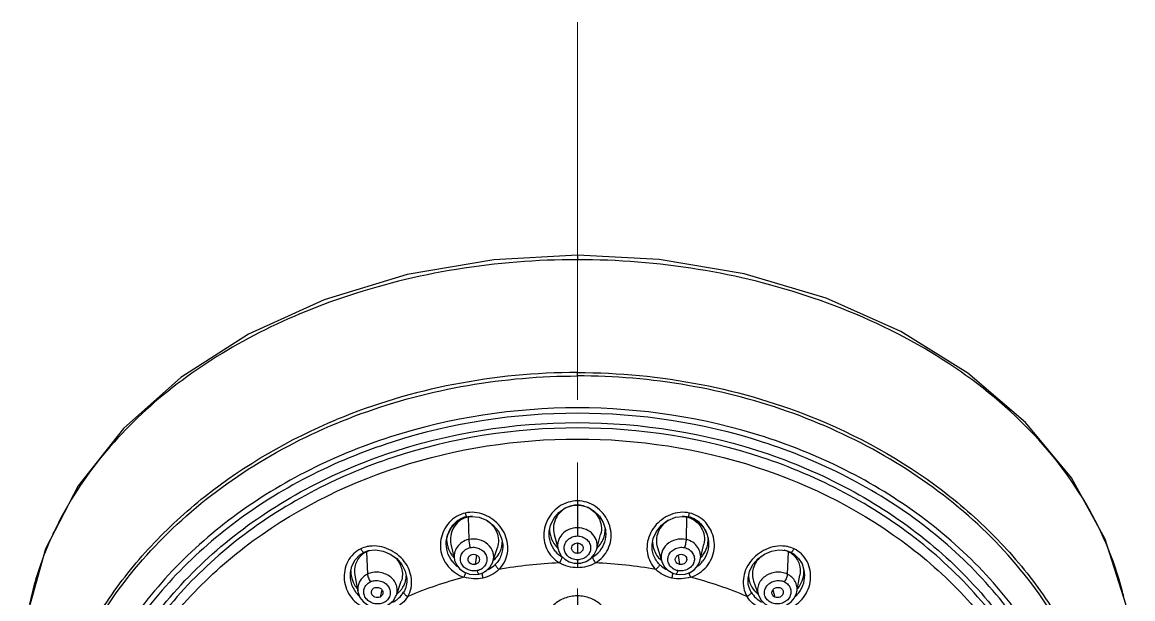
# Model space of a CAD drawing. Header units: millimetres. Extents: x 1122 to 8358, y -1894 to -296.
# Drawn here: x 7659 to 7743, y -585.5 to -541.9 of the extents above; entities that cross this region are included whole.
import ezdxf

# ---------------------------------------------------------------- set-up
doc = ezdxf.new("R2010")
doc.units = ezdxf.units.MM
doc.header["$LTSCALE"] = 3
doc.linetypes.add('DLB3013-CR2S_시공도$0$CENTER2', pattern=[28.575, 19.05, -3.175, 3.175, -3.175])
doc.layers.add('DEF_LAYER_ASSEM_MEMBER', color=7, linetype='Continuous')
doc.layers.add('DLB3013-CR2S_시공도$0$Cneter', color=1, linetype='DLB3013-CR2S_시공도$0$CENTER2', lineweight=13)

msp = doc.modelspace()

# ---------------------------------------------------------------- linework, layer by layer
at = {"layer": 'DEF_LAYER_ASSEM_MEMBER', "color": 9, "linetype": 'Continuous'}
for p, q in [((7700.988, -559.526), (7700.988, -559.876)), ((7700.989, -568.677), (7700.989, -568.421)), ((7700.988, -578.131), (7700.988, -578.446)), ((7700.988, -578.448), (7700.988, -580.791)), ((7692.727, -579.347), (7692.765, -581.057)), ((7709.25, -579.347), (7709.212, -581.057)), ((7700.988, -581.318), (7700.988, -582.104)), ((7685.028, -581.982), (7685.103, -583.68)), ((7693.36, -582.234), (7693.259, -582.944)), ((7708.617, -582.233), (7708.718, -582.944)), ((7716.949, -581.982), (7716.874, -583.68)), ((7700.988, -582.59), (7700.988, -582.86)), ((7700.989, -582.86), (7700.989, -582.927)), ((7700.989, -582.927), (7700.989, -583.195)), ((7686.198, -584.869), (7686.057, -585.41)), ((7715.779, -584.87), (7715.92, -585.41)), ((7700.988, -585.324), (7700.988, -587.659))]:
    msp.add_line(p, q, dxfattribs=at)
at = {"layer": 'DEF_LAYER_ASSEM_MEMBER', "color": 7, "linetype": 'Continuous'}
for p, q in [((7700.988, -578.446), (7701.303, -578.472)), ((7692.628, -579.356), (7692.977, -579.312)), ((7692.977, -579.312), (7693.548, -579.372)), ((7707.841, -579.607), (7708.41, -579.377)), ((7708.41, -579.377), (7708.983, -579.311)), ((7708.983, -579.311), (7709.349, -579.356)), ((7698.854, -580.453), (7698.856, -580.436)), ((7699.23, -580.687), (7699.53, -581.8)), ((7702.447, -581.8), (7702.747, -580.687)), ((7703.122, -580.436), (7703.123, -580.454)), ((7691.07, -581.193), (7691.07, -581.192)), ((7691.421, -581.411), (7691.686, -582.59)), ((7710.291, -582.589), (7710.555, -581.411)), ((7710.907, -581.194), (7710.907, -581.194)), ((7684.842, -582.02), (7685.183, -581.899)), ((7694.599, -582.725), (7694.933, -581.659)), ((7699.529, -581.799), (7699.529, -581.8)), ((7707.044, -581.659), (7707.378, -582.725)), ((7716.236, -581.844), (7716.778, -581.895)), ((7716.778, -581.895), (7717.135, -582.02)), ((7683.82, -583.555), (7683.821, -583.553)), ((7684.15, -583.758), (7684.377, -585.013)), ((7717.6, -585.013), (7717.827, -583.757)), ((7718.156, -583.555), (7718.157, -583.556)), ((7687.29, -585.269), (7687.658, -584.222)), ((7714.318, -584.222), (7714.687, -585.269)), ((7684.381, -585.013), (7684.383, -585.027)), ((7684.383, -585.027), (7684.394, -585.078)), ((7687.289, -585.271), (7687.29, -585.269)), ((7714.687, -585.269), (7714.688, -585.271)), ((7717.594, -585.026), (7717.596, -585.012))]:
    msp.add_line(p, q, dxfattribs=at)
for points in [[(7700.988, -559.526), (7694.67, -559.876), (7688.119, -561.007)], [(7719.802, -562.79), (7713.615, -560.951), (7707.181, -559.862), (7700.988, -559.526)], [(7688.119, -561.007), (7681.834, -562.917), (7676.096, -565.524), (7670.99, -568.801), (7666.645, -572.658), (7663.212, -576.994), (7660.747, -581.766), (7659.325, -586.825), (7658.977, -592.061)], [(7742.809, -594.431), (7743.016, -591.064), (7742.485, -585.945), (7740.921, -581.02), (7738.367, -576.397), (7734.887, -572.2), (7730.54, -568.469), (7725.473, -565.305), (7719.802, -562.79)], [(7698.854, -580.453), (7698.943, -580.001), (7699.198, -579.465), (7699.583, -579.009), (7700.073, -578.669)], [(7700.073, -578.669), (7700.619, -578.481), (7700.988, -578.446)], [(7701.303, -578.472), (7701.798, -578.619), (7702.265, -578.901), (7702.659, -579.296), (7702.946, -579.772), (7703.104, -580.291), (7703.123, -580.454)], [(7691.07, -581.192), (7691.178, -580.694), (7691.434, -580.181), (7691.808, -579.764), (7692.27, -579.474), (7692.628, -579.356)], [(7693.548, -579.372), (7694.119, -579.598), (7694.62, -579.965), (7695.007, -580.432), (7695.252, -580.97), (7695.334, -581.43)], [(7706.644, -581.428), (7706.723, -580.978), (7706.964, -580.442), (7707.346, -579.976), (7707.841, -579.607)], [(7709.349, -579.356), (7709.709, -579.474), (7710.172, -579.766), (7710.546, -580.186), (7710.802, -580.702), (7710.907, -581.194)], [(7683.821, -583.553), (7683.922, -583.077), (7684.168, -582.593), (7684.531, -582.212), (7684.842, -582.02)], [(7685.183, -581.899), (7685.722, -581.844), (7686.285, -581.933), (7686.829, -582.159)], [(7686.829, -582.159), (7687.315, -582.504), (7687.704, -582.949), (7687.961, -583.463), (7688.073, -584.003)], [(7699.529, -581.799), (7699.585, -581.964), (7699.769, -582.282), (7700.037, -582.546), (7700.37, -582.736), (7700.745, -582.841), (7700.988, -582.86)], [(7700.988, -582.86), (7701.251, -582.838), (7701.651, -582.717), (7702.002, -582.497), (7702.27, -582.194), (7702.436, -581.84), (7702.448, -581.8)], [(7714.654, -582.512), (7715.135, -582.167), (7715.674, -581.938), (7716.236, -581.844)], [(7717.135, -582.02), (7717.394, -582.173), (7717.732, -582.491), (7717.986, -582.904), (7718.134, -583.389), (7718.156, -583.555)], [(7691.686, -582.59), (7691.697, -582.637), (7691.853, -582.996), (7692.104, -583.3), (7692.434, -583.531), (7692.824, -583.671), (7693.245, -583.708), (7693.524, -583.672)], [(7693.524, -583.672), (7693.771, -583.595), (7694.12, -583.397), (7694.398, -583.118), (7694.581, -582.779), (7694.6, -582.723)], [(7707.378, -582.723), (7707.56, -583.092), (7707.842, -583.386), (7708.2, -583.593), (7708.453, -583.672)], [(7708.453, -583.672), (7708.722, -583.708), (7709.135, -583.675), (7709.519, -583.543), (7709.848, -583.322), (7710.102, -583.031), (7710.266, -582.685), (7710.291, -582.589)], [(7713.904, -584.004), (7714.015, -583.467), (7714.269, -582.956), (7714.654, -582.512)], [(7684.394, -585.078), (7684.534, -585.443), (7684.779, -585.756), (7685.104, -585.998), (7685.488, -586.151), (7685.905, -586.202), (7686.322, -586.144), (7686.574, -586.05)], [(7686.574, -586.05), (7686.782, -585.929), (7687.065, -585.668), (7687.262, -585.341), (7687.289, -585.271)], [(7714.688, -585.271), (7714.894, -585.646), (7715.183, -585.921), (7715.403, -586.05)], [(7715.403, -586.05), (7715.649, -586.143), (7716.058, -586.202), (7716.466, -586.157), (7716.845, -586.013), (7717.17, -585.783), (7717.42, -585.481), (7717.572, -585.125), (7717.594, -585.026)]]:
    msp.add_lwpolyline(points, dxfattribs=at)
for centre, radius, start, end in [((7701.004, -580.293), 1.846, 103.98298, 104.6512), ((7700.987, -580.241), 1.793, 76.35765, 89.94508), ((7700.987, -580.243), 1.794, 73.36788, 76.36578), ((7693.091, -580.986), 1.678, 104.55271, 105.79425), ((7693.088, -580.975), 1.667, 103.65626, 104.55233), ((7693.085, -580.964), 1.656, 102.48879, 103.65658), ((7693.106, -581.067), 1.761, 91.90329, 102.42615), ((7708.882, -581.009), 1.702, 76.3649, 77.51723), ((7708.881, -581.014), 1.708, 75.51943, 76.3651), ((7708.879, -581.02), 1.713, 74.29454, 75.51926), ((7700.814, -580.265), 1.936, 181.64024, 184.91499), ((7700.827, -580.264), 1.949, 184.91204, 185.38199), ((7700.872, -580.258), 1.994, 185.43449, 197.78551), ((7701.124, -580.265), 1.974, 342.29203, 354.67893), ((7701.144, -580.267), 1.955, 354.70587, 355.22377), ((7701.15, -580.268), 1.948, 355.22252, 358.25182), ((7701.149, -580.268), 1.95, 358.25497, 0.10785), ((7693.071, -581.047), 1.978, 180.1498, 180.7926), ((7693.075, -581.047), 1.983, 180.79364, 184.06656), ((7693.074, -581.047), 1.982, 184.06918, 196.70149), ((7693.389, -581.188), 1.918, 341.69406, 352.99843), ((7693.361, -581.185), 1.946, 352.99073, 357.66624), ((7701.111, -580.259), 1.989, 313.45529, 342.26653), ((7708.649, -581.183), 1.978, 182.38099, 186.88473), ((7708.581, -581.193), 1.909, 186.85317, 198.31476), ((7708.887, -581.046), 1.998, 343.18489, 355.91162), ((7708.89, -581.047), 1.994, 355.91819, 359.09063), ((7708.895, -581.047), 1.99, 359.09175, 359.51145), ((7685.722, -583.424), 1.6, 122.07106, 130.67659), ((7685.703, -583.393), 1.564, 117.53004, 122.05715), ((7685.691, -583.371), 1.539, 115.51036, 117.5232), ((7716.268, -583.409), 1.581, 62.5207, 64.49611), ((7716.264, -583.416), 1.589, 58.09101, 62.51911), ((7716.269, -583.41), 1.581, 48.60793, 58.10051), ((7693.235, -581.368), 2.178, 217.99161, 232.96722), ((7693.366, -581.123), 1.973, 309.89773, 311.20227), ((7708.607, -581.123), 1.969, 229.03099, 230.15504), ((7708.74, -581.366), 2.181, 307.4031, 321.98858), ((7685.992, -583.439), 2.151, 179.54258, 180.14114), ((7685.983, -583.439), 2.142, 180.13962, 182.93946), ((7685.93, -583.443), 2.089, 182.90603, 195.10353), ((7686.204, -583.747), 1.841, 352.23955, 357.15025), ((7686.173, -583.745), 1.872, 357.13932, 357.98078), ((7715.77, -583.747), 1.837, 182.21679, 182.922), ((7715.747, -583.748), 1.815, 182.9138, 187.82946), ((7715.677, -583.759), 1.744, 187.79936, 200.11046), ((7716.013, -583.439), 2.123, 356.96683, 0.09788), ((7716.01, -583.439), 2.126, 0.09708, 1.35997), ((7686.177, -583.656), 1.906, 307.43286, 310.56003), ((7715.84, -583.619), 1.958, 229.39655, 232.281)]:
    msp.add_arc(centre, radius, start, end, dxfattribs=at)
at = {"layer": 'DEF_LAYER_ASSEM_MEMBER', "color": 9, "linetype": 'Continuous'}
for centre, radius, start, end in [((7684.96, -591.6), 26.073, 153.94624, 155.36744), ((7684.489, -591.389), 25.556, 155.35597, 163.76698), ((7700.867, -580.665), 2.009, 219.90187, 239.45562), ((7701.096, -580.653), 2.028, 300.74569, 320.11516), ((7700.99, -616.654), 33.851, 92.301, 100.11338), ((7700.964, -580.501), 2.2, 239.43125, 241.55642), ((7701.027, -580.541), 2.16, 298.67961, 300.79997), ((7701.012, -616.417), 33.613, 79.85412, 87.7219), ((7700.541, -614.592), 31.738, 104.8113, 112.97374), ((7701.538, -614.295), 31.425, 66.98053, 75.22437), ((7683.912, -591.207), 24.951, 163.79964, 167.83028), ((7686.073, -583.729), 2.277, 217.01272, 217.38569), ((7686.097, -583.709), 2.308, 217.40511, 225.95407), ((7685.571, -584.815), 1.207, 185.7224, 189.44407), ((7700.984, -587.995), 2.671, 89.90697, 90.2607), ((7700.982, -588.044), 2.72, 89.51955, 89.86818), ((7715.805, -584.059), 1.936, 227.3205, 244.4445), ((7715.875, -583.705), 2.315, 313.92968, 317.7228), ((7715.89, -583.719), 2.295, 317.72036, 322.65118), ((7715.906, -583.731), 2.275, 322.65796, 323.02884), ((7718.109, -591.197), 24.907, 13.11394, 14.40227)]:
    msp.add_arc(centre, radius, start, end, dxfattribs=at)
for points, start_tangent, end_tangent in [([(7700.988, -559.876), (7691.843, -560.61), (7683.141, -562.779)], (-1, 0.000025), (-0.946291, -0.323317)), ([(7718.835, -562.779), (7710.134, -560.61), (7700.988, -559.876)], (-0.946291, 0.323317), (-1, -0.000025)), ([(7683.141, -562.777), (7676.085, -565.839), (7669.993, -569.846), (7665.085, -574.664), (7661.537, -580.149)], (-0.946165, -0.323686), (-0.439195, -0.898392)), ([(7742.233, -585.002), (7739.228, -577.94), (7734.135, -571.717), (7727.217, -566.582), (7718.836, -562.777)], (-0.248722, 0.968575), (-0.946164, 0.323686)), ([(7660.585, -605.209), (7660.704, -598.264), (7662.551, -591.488), (7666.049, -585.173), (7671.047, -579.588), (7677.33, -574.975), (7684.628, -571.53), (7700.988, -568.677)], (-0.108187, 0.994131), (0.999999, 0.001328)), ([(7700.989, -568.421), (7691.629, -569.321), (7682.767, -571.98)], (-1, 0.000264), (-0.924074, -0.382214)), ([(7700.988, -568.421), (7710.348, -569.321), (7719.21, -571.98)], (1, 0.000263), (0.924076, -0.38221)), ([(7741.386, -605.221), (7741.274, -598.276), (7739.427, -591.487), (7735.93, -585.179), (7730.938, -579.589), (7724.647, -574.971), (7717.363, -571.53), (7709.353, -569.396), (7700.988, -568.677)], (0.108919, 0.994051), (-1, -0.000266)), ([(7700.988, -571.093), (7686.836, -573.294), (7680.373, -575.974), (7674.621, -579.595), (7669.778, -584.033), (7666.012, -589.135), (7663.453, -594.724), (7662.189, -600.608), (7662.264, -606.584), (7663.675, -612.445), (7666.373, -617.989), (7670.266, -623.025), (7675.218, -627.38), (7681.06, -630.902), (7694.58, -634.998)], (-1, 0), (0.990632, -0.136562)), ([(7707.396, -634.998), (7720.917, -630.902), (7726.759, -627.38), (7731.711, -623.025), (7735.604, -617.989), (7738.302, -612.445), (7739.713, -606.584), (7739.788, -600.608), (7738.524, -594.724), (7735.965, -589.135), (7732.199, -584.033), (7727.356, -579.595), (7721.604, -575.974), (7715.14, -573.294), (7700.988, -571.093)], (0.990632, 0.136562), (-1, 0)), ([(7660.5, -605.32), (7660.359, -600.266), (7661.142, -595.246), (7662.823, -590.383), (7665.369, -585.795), (7668.729, -581.551), (7672.796, -577.798), (7682.767, -571.98)], (-0.118024, 0.993011), (0.924076, 0.38221)), ([(7700.988, -571.501), (7686.977, -573.68), (7680.577, -576.332), (7674.882, -579.917), (7670.086, -584.31), (7666.356, -589.36), (7663.821, -594.893), (7662.567, -600.718), (7662.638, -606.634), (7664.031, -612.437), (7666.699, -617.928), (7670.549, -622.916), (7675.449, -627.229), (7681.23, -630.72), (7694.612, -634.783)], (-1, 0), (0.990541, -0.137215)), ([(7707.326, -634.789), (7720.717, -630.735), (7726.504, -627.247), (7731.409, -622.935), (7735.266, -617.947), (7737.939, -612.457), (7739.337, -606.652), (7739.412, -600.734), (7738.161, -594.907), (7735.627, -589.371), (7731.898, -584.318), (7727.102, -579.923), (7721.406, -576.336), (7715.004, -573.681), (7700.988, -571.501)], (0.990658, 0.136371), (-1, 0)), ([(7719.21, -571.98), (7729.181, -577.799), (7733.248, -581.552), (7736.609, -585.796), (7739.155, -590.385), (7740.835, -595.247), (7741.618, -600.268), (7741.477, -605.323)], (0.924076, -0.38221), (-0.1181, -0.993002)), ([(7700.988, -572.612), (7687.034, -574.844), (7675.095, -581.217), (7670.439, -585.689), (7666.896, -590.811), (7664.595, -596.396), (7663.62, -602.241)], (-1, 0), (-0.050045, -0.998747)), ([(7738.356, -602.241), (7737.382, -596.396), (7735.081, -590.812), (7731.538, -585.69), (7726.882, -581.217), (7714.943, -574.844), (7700.988, -572.612)], (-0.050016, 0.998748), (-1, 0)), ([(7664.129, -601.814), (7665.265, -596.175), (7667.652, -590.811), (7671.207, -585.908), (7675.806, -581.639), (7687.457, -575.571), (7700.988, -573.45)], (0.086035, 0.996292), (1, 0)), ([(7700.988, -573.45), (7714.52, -575.571), (7726.172, -581.639), (7730.77, -585.909), (7734.325, -590.812), (7736.713, -596.176), (7737.848, -601.815)], (1, 0), (0.085984, -0.996297)), ([(7700.988, -578.131), (7700.283, -578.241)], (-0.999983, 0.005763), (-0.951999, -0.306101)), ([(7701.694, -578.241), (7700.988, -578.131)], (-0.952199, 0.305478), (-0.999985, -0.005471)), ([(7693.211, -579.01), (7692.503, -579.054)], (-0.995622, 0.093467), (-0.975137, -0.221602)), ([(7695.047, -583.329), (7695.467, -582.763), (7695.689, -582.101), (7695.706, -581.396), (7695.517, -580.703), (7695.138, -580.075), (7694.602, -579.555), (7693.947, -579.185), (7693.214, -579.01)], (0.716921, 0.697154), (-0.996294, 0.086015)), ([(7700.28, -578.241), (7699.606, -578.569), (7699.06, -579.071), (7698.67, -579.691), (7698.463, -580.383), (7698.463, -581.098), (7698.669, -581.778), (7699.067, -582.373), (7699.634, -582.83)], (-0.954529, -0.298119), (0.865419, -0.501048)), ([(7702.346, -582.83), (7702.911, -582.372), (7703.309, -581.777), (7703.515, -581.096), (7703.514, -580.382), (7703.307, -579.69), (7702.917, -579.07), (7702.37, -578.569), (7701.696, -578.241)], (0.863124, 0.504992), (-0.954474, 0.298296)), ([(7708.761, -579.009), (7708.029, -579.185), (7707.374, -579.556), (7706.839, -580.076), (7706.46, -580.704), (7706.272, -581.398), (7706.289, -582.103), (7706.511, -582.765), (7706.932, -583.329)], (-0.996139, -0.087787), (0.719492, -0.694501)), ([(7709.474, -579.054), (7708.763, -579.01)], (-0.975008, 0.222168), (-0.995722, -0.092399)), ([(7691.846, -579.313), (7691.277, -579.776), (7690.876, -580.381), (7690.658, -581.067), (7690.639, -581.784), (7690.826, -582.478), (7691.208, -583.094), (7691.754, -583.587), (7692.428, -583.909)], (-0.863858, -0.503735), (0.955561, -0.294793)), ([(7692.503, -579.054), (7691.849, -579.312)], (-0.977599, -0.210478), (-0.859481, -0.511168)), ([(7692.503, -579.054), (7692.546, -579.205), (7692.594, -579.321)], (0.244676, -0.969605), (0.483027, -0.875606)), ([(7692.594, -579.321), (7692.6, -579.331), (7692.616, -579.351)], (0.483027, -0.875606), (0.760596, -0.649226)), ([(7692.616, -579.351), (7692.628, -579.356)], (0.760596, -0.649226), (0.976661, 0.214788)), ([(7709.349, -579.356), (7709.364, -579.348), (7709.383, -579.32)], (0.976699, -0.214614), (0.480319, 0.877094)), ([(7709.383, -579.32), (7709.395, -579.296), (7709.434, -579.196)], (0.480319, 0.877094), (0.312203, 0.950015)), ([(7709.434, -579.196), (7709.474, -579.054)], (0.312203, 0.950015), (0.244675, 0.969605)), ([(7710.128, -579.312), (7709.474, -579.054)], (-0.859826, 0.510588), (-0.977536, 0.210767)), ([(7709.552, -583.91), (7710.225, -583.586), (7710.771, -583.094), (7711.151, -582.477), (7711.339, -581.783), (7711.319, -581.066), (7711.1, -580.38), (7710.699, -579.776), (7710.131, -579.313)], (0.954267, 0.298957), (-0.863762, 0.503899)), ([(7699.326, -581.954), (7698.944, -581.25), (7698.854, -580.453)], (-0.640609, 0.767867), (0.079853, 0.996807)), ([(7700.988, -580.162), (7700.337, -580.301), (7699.82, -580.676), (7699.527, -581.209), (7699.489, -581.504), (7699.529, -581.799)], (-1, 0.000188), (0.25888, -0.96591)), ([(7702.448, -581.8), (7702.488, -581.505), (7702.45, -581.209), (7702.157, -580.677), (7701.64, -580.301), (7700.988, -580.162)], (0.259443, 0.965758), (-1, -0.000468)), ([(7703.123, -580.454), (7703.034, -581.251), (7702.652, -581.953)], (0.079815, -0.99681), (-0.640253, -0.768164)), ([(7688.153, -585.372), (7688.399, -584.734), (7688.431, -584.044), (7688.257, -583.356), (7687.892, -582.723), (7687.367, -582.193), (7686.722, -581.802), (7686.004, -581.581), (7685.261, -581.567)], (0.510989, 0.859587), (-0.99142, -0.130717)), ([(7692.765, -581.057), (7692.262, -581.269), (7691.888, -581.633), (7691.686, -582.092), (7691.685, -582.587)], (-0.976392, -0.216005), (0.216297, -0.976328)), ([(7694.6, -582.723), (7694.606, -582.036), (7694.215, -581.437), (7693.544, -581.077), (7692.765, -581.057)], (0.298091, 0.954537), (-0.976252, -0.216639)), ([(7692.765, -581.057), (7692.8, -581.342), (7692.879, -581.673)], (0.022525, -0.999746), (0.286449, -0.958095)), ([(7695.334, -581.43), (7695.218, -582.252), (7694.771, -582.948)], (0.060899, -0.998144), (-0.713462, -0.700694)), ([(7700.988, -582.59), (7700.603, -582.521), (7700.277, -582.326), (7700.06, -582.035), (7699.985, -581.693), (7700.062, -581.35), (7700.279, -581.059), (7700.603, -580.862), (7700.988, -580.791)], (-1, -0.000023), (1, 0)), ([(7700.988, -580.791), (7701.374, -580.861), (7701.698, -581.059), (7701.915, -581.35), (7701.992, -581.692), (7701.917, -582.035), (7701.7, -582.326), (7701.374, -582.521), (7700.988, -582.59)], (1, 0), (-1, -0.000023)), ([(7707.208, -582.947), (7706.759, -582.251), (7706.644, -581.428)], (-0.7162, 0.697895), (0.061454, 0.99811)), ([(7709.212, -581.057), (7708.432, -581.077), (7707.762, -581.437), (7707.371, -582.037), (7707.378, -582.723)], (-0.976312, 0.216369), (0.298654, -0.954361)), ([(7709.212, -581.057), (7709.177, -581.342), (7709.098, -581.673)], (-0.022525, -0.999746), (-0.286449, -0.958095)), ([(7710.291, -582.588), (7710.291, -582.093), (7710.089, -581.634), (7709.715, -581.269), (7709.212, -581.057)], (0.217346, 0.976095), (-0.976452, 0.215734)), ([(7716.714, -581.566), (7715.972, -581.581), (7715.253, -581.803), (7714.609, -582.194), (7714.084, -582.724), (7713.72, -583.358), (7713.547, -584.046), (7713.579, -584.735), (7713.826, -585.373)], (-0.991656, 0.128913), (0.514368, -0.857569)), ([(7684.035, -582.152), (7683.61, -582.723), (7683.382, -583.396), (7683.351, -584.11), (7683.519, -584.811), (7684.413, -585.962), (7685.805, -586.492)], (-0.718581, -0.695443), (0.996619, -0.082163)), ([(7684.595, -581.761), (7684.037, -582.151)], (-0.905141, -0.425111), (-0.712302, -0.701873)), ([(7685.259, -581.568), (7685.087, -581.596), (7684.595, -581.761)], (-0.99239, -0.123131), (-0.900041, -0.435805)), ([(7684.595, -581.761), (7684.728, -581.958), (7684.794, -582.014), (7684.842, -582.02)], (0.46841, -0.883511), (0.902703, 0.430264)), ([(7693.4, -583.416), (7693.008, -583.432), (7692.636, -583.312), (7692.342, -583.077), (7692.171, -582.761), (7692.146, -582.413), (7692.272, -582.085), (7692.528, -581.824), (7692.879, -581.673)], (-0.976347, -0.21621), (0.976352, 0.216187)), ([(7692.879, -581.673), (7693.272, -581.659), (7693.642, -581.781), (7693.936, -582.017), (7694.11, -582.332), (7694.137, -582.679), (7694.012, -583.008), (7693.753, -583.267), (7693.4, -583.416)], (0.976352, 0.216187), (-0.976347, -0.21621)), ([(7708.577, -583.416), (7708.224, -583.267), (7707.965, -583.008), (7707.84, -582.68), (7707.867, -582.332), (7708.041, -582.017), (7708.335, -581.781), (7708.705, -581.659), (7709.098, -581.673)], (-0.976357, 0.216164), (0.976352, -0.216187)), ([(7709.098, -581.673), (7709.449, -581.824), (7709.705, -582.085), (7709.831, -582.413), (7709.806, -582.761), (7709.635, -583.077), (7709.341, -583.312), (7708.969, -583.432), (7708.577, -583.416)], (0.976352, -0.216187), (-0.976357, 0.216164)), ([(7716.175, -586.493), (7717.566, -585.961), (7718.458, -584.81), (7718.626, -584.109), (7718.594, -583.396), (7718.366, -582.723), (7717.942, -582.152)], (0.996257, 0.086445), (-0.718443, 0.695585)), ([(7717.382, -581.761), (7716.889, -581.595), (7716.716, -581.567)], (-0.899778, 0.436349), (-0.992255, 0.124218)), ([(7717.135, -582.02), (7717.183, -582.014), (7717.249, -581.958), (7717.382, -581.761)], (0.902973, -0.429696), (0.468408, 0.883512)), ([(7717.94, -582.15), (7717.382, -581.761)], (-0.712795, 0.701372), (-0.90501, 0.42539)), ([(7694.158, -583.364), (7694.326, -583.28), (7694.771, -582.948)], (0.914249, 0.405154), (0.712107, 0.702071)), ([(7694.771, -582.948), (7694.801, -583.029), (7694.864, -583.131), (7695.047, -583.329)], (0.195959, -0.980612), (0.759371, -0.650658)), ([(7700.988, -583.195), (7700.282, -583.101), (7699.631, -582.83)], (-0.99999, 0.004452), (-0.864812, 0.502095)), ([(7699.634, -582.83), (7699.77, -582.597), (7699.846, -582.395)], (0.569856, 0.821745), (0.196761, 0.980451)), ([(7702.349, -582.83), (7701.697, -583.102), (7700.989, -583.195)], (-0.862058, -0.50681), (-0.999992, -0.003883)), ([(7702.133, -582.396), (7702.209, -582.598), (7702.346, -582.83)], (0.197746, -0.980253), (0.573287, -0.819354)), ([(7707.208, -582.947), (7707.178, -583.029), (7707.115, -583.131), (7706.932, -583.329)], (-0.195287, -0.980746), (-0.756817, -0.653627)), ([(7707.208, -582.947), (7707.343, -583.068), (7707.81, -583.358)], (0.71511, -0.699012), (0.910499, -0.413512)), ([(7684.255, -585.1), (7683.89, -584.363), (7683.82, -583.555)], (-0.601992, 0.798502), (0.093043, 0.995662)), ([(7685.103, -583.68), (7684.768, -583.905), (7684.526, -584.208), (7684.391, -584.56), (7684.371, -584.935)], (-0.902618, -0.430442), (0.099714, -0.995016)), ([(7687.29, -585.269), (7687.354, -584.884), (7687.286, -584.496), (7687.092, -584.14), (7686.785, -583.848), (7686.398, -583.644), (7685.965, -583.541), (7685.519, -583.552), (7685.103, -583.68)], (0.330194, 0.943913), (-0.902349, -0.431005)), ([(7685.103, -583.68), (7685.121, -583.799), (7685.17, -583.953), (7685.323, -584.259)], (0.043799, -0.99904), (0.538137, -0.842857)), ([(7688.073, -584.003), (7688.032, -584.551), (7687.833, -585.055)], (0.066232, -0.997804), (-0.508229, -0.861222)), ([(7692.428, -583.909), (7692.454, -583.829), (7692.532, -583.564)], (0.328628, 0.944459), (0.25071, 0.968062)), ([(7693.837, -583.973), (7693.13, -584.031), (7692.428, -583.909)], (-0.977193, -0.212352), (-0.956283, 0.292444)), ([(7693.4, -583.416), (7693.434, -583.519), (7693.468, -583.603), (7693.5, -583.657), (7693.524, -583.672)], (0.286482, -0.958086), (0.976535, 0.215358)), ([(7693.759, -583.598), (7693.772, -583.687), (7693.837, -583.973)], (0.120868, -0.992669), (0.278184, -0.960528)), ([(7695.046, -583.329), (7694.494, -583.73), (7693.837, -583.973)], (-0.719885, -0.694093), (-0.976079, -0.217415)), ([(7708.14, -583.973), (7707.485, -583.73), (7706.934, -583.329)], (-0.976032, 0.217627), (-0.724004, 0.689796)), ([(7708.14, -583.973), (7708.205, -583.687), (7708.218, -583.598)], (0.278116, 0.960548), (0.120721, 0.992686)), ([(7709.552, -583.91), (7708.849, -584.033), (7708.14, -583.973)], (-0.954802, -0.297242), (-0.977039, 0.21306)), ([(7708.577, -583.416), (7708.543, -583.519), (7708.509, -583.603), (7708.477, -583.657), (7708.453, -583.672)], (-0.286428, -0.958102), (-0.976693, 0.214643)), ([(7709.552, -583.91), (7709.525, -583.83), (7709.446, -583.566)], (-0.332781, 0.943004), (-0.253525, 0.967329)), ([(7714.146, -585.055), (7713.945, -584.551), (7713.904, -584.003)], (-0.511849, 0.859076), (0.066556, 0.997783)), ([(7716.874, -583.68), (7716.458, -583.552), (7716.012, -583.541), (7715.579, -583.644), (7715.192, -583.848), (7714.885, -584.14), (7714.691, -584.496), (7714.623, -584.884), (7714.687, -585.269)], (-0.902464, 0.430765), (0.329976, -0.943989)), ([(7716.874, -583.68), (7716.856, -583.799), (7716.807, -583.953), (7716.654, -584.259)], (-0.043799, -0.99904), (-0.538137, -0.842857)), ([(7717.596, -585.012), (7717.596, -584.617), (7717.47, -584.242), (7717.224, -583.919), (7716.874, -583.68)], (0.163738, 0.986504), (-0.902733, 0.430201)), ([(7718.156, -583.556), (7718.087, -584.363), (7717.723, -585.099)], (0.093139, -0.995653), (-0.601412, -0.798939)), ([(7686.329, -585.836), (7685.957, -585.935), (7685.565, -585.899), (7685.214, -585.734), (7684.958, -585.464), (7684.833, -585.133), (7684.859, -584.788), (7685.029, -584.481), (7685.323, -584.259)], (-0.902531, -0.430625), (0.902541, 0.430603)), ([(7685.323, -584.259), (7685.696, -584.162), (7686.087, -584.202), (7686.438, -584.367), (7686.696, -584.635), (7686.823, -584.966), (7686.798, -585.311), (7686.625, -585.616), (7686.329, -585.836)], (0.902541, 0.430603), (-0.902531, -0.430625)), ([(7715.648, -585.836), (7715.352, -585.616), (7715.179, -585.311), (7715.154, -584.966), (7715.28, -584.635), (7715.539, -584.367), (7715.89, -584.202), (7716.281, -584.162), (7716.654, -584.259)], (-0.902552, 0.430581), (0.902541, -0.430603)), ([(7716.654, -584.259), (7716.948, -584.48), (7717.118, -584.788), (7717.144, -585.132), (7717.019, -585.464), (7716.763, -585.734), (7716.412, -585.899), (7716.02, -585.935), (7715.648, -585.836)], (0.902541, -0.430603), (-0.902552, 0.430581)), ([(7687.007, -585.805), (7687.136, -585.738), (7687.484, -585.485)], (0.90225, 0.431214), (0.73797, 0.674834)), ([(7688.153, -585.372), (7687.735, -585.879), (7687.173, -586.254)], (-0.514936, -0.857229), (-0.901925, -0.431892)), ([(7687.484, -585.485), (7687.833, -585.055)], (0.73797, 0.674834), (0.506947, 0.861977)), ([(7687.833, -585.055), (7687.865, -585.13), (7687.937, -585.217), (7688.153, -585.372)], (0.179788, -0.983705), (0.889285, -0.457353)), ([(7700.972, -585.324), (7700.014, -585.504), (7699.209, -586), (7698.673, -586.73), (7698.481, -587.583), (7698.669, -588.435), (7699.205, -589.16), (7700.013, -589.647), (7700.971, -589.823)], (-0.99999, -0.004549), (0.999908, -0.013576)), ([(7701.005, -589.823), (7701.964, -589.648), (7702.772, -589.161), (7703.308, -588.436), (7703.496, -587.584), (7703.304, -586.73), (7702.768, -586.001), (7701.963, -585.505), (7701.005, -585.324)], (0.999942, 0.010767), (-0.999965, 0.008384)), ([(7714.146, -585.055), (7714.114, -585.13), (7714.042, -585.218), (7713.826, -585.373)], (-0.17953, -0.983752), (-0.887591, -0.460632)), ([(7714.804, -586.254), (7714.244, -585.879), (7713.826, -585.373)], (-0.901818, 0.432115), (-0.52037, 0.853941)), ([(7714.146, -585.055), (7714.492, -585.482)], (0.510807, -0.859696), (0.735229, -0.677819))]:
    msp.add_spline(points, degree=3, dxfattribs=dict(at, start_tangent=start_tangent, end_tangent=end_tangent))
at = {"layer": 'DEF_LAYER_ASSEM_MEMBER', "color": 7, "linetype": 'Continuous'}
for points, start_tangent, end_tangent in [([(7663.289, -603.361), (7664.013, -597.283), (7666.158, -591.439), (7669.642, -586.053), (7674.331, -581.332), (7680.044, -577.458), (7686.561, -574.579), (7700.988, -572.208)], (0.000029, 1), (1, 0)), ([(7700.988, -572.208), (7715.416, -574.579), (7721.934, -577.458), (7727.647, -581.333), (7732.335, -586.054), (7735.819, -591.44), (7737.964, -597.284), (7738.688, -603.362)], (1, 0), (-0.000029, -1)), ([(7700.537, -578.507), (7699.891, -578.821), (7699.421, -579.349), (7699.189, -580.002), (7699.23, -580.687)], (-0.967484, -0.252933), (0.260119, -0.965576)), ([(7700.988, -578.448), (7700.558, -578.502)], (-1, -0.00005), (-0.970368, -0.241633)), ([(7701.5, -578.524), (7702.123, -578.85), (7702.572, -579.374), (7702.791, -580.017), (7702.748, -580.688)], (0.958168, -0.286208), (-0.25766, -0.966236)), ([(7691.07, -581.192), (7691.362, -580.271), (7692.024, -579.559)], (0.091809, 0.995777), (0.8364, 0.548119)), ([(7692.634, -579.371), (7692.042, -579.67), (7691.614, -580.161), (7691.4, -580.768), (7691.421, -581.411)], (-0.962249, -0.272171), (0.218788, -0.975772)), ([(7692.024, -579.559), (7692.609, -579.304)], (0.8364, 0.548119), (0.971944, 0.235211)), ([(7694.103, -579.591), (7694.57, -579.99), (7694.883, -580.505), (7695.01, -581.081), (7694.934, -581.659)], (0.852751, -0.522318), (-0.302941, -0.953009)), ([(7707.88, -579.587), (7707.411, -579.986), (7707.095, -580.502), (7706.968, -581.08), (7707.044, -581.659)], (-0.853672, -0.52081), (0.299988, -0.953943)), ([(7709.25, -579.347), (7708.927, -579.307)], (-0.976363, 0.216139), (-0.999532, 0.030598)), ([(7709.343, -579.371), (7709.935, -579.67), (7710.363, -580.161), (7710.578, -580.768), (7710.555, -581.411)], (0.962667, -0.270687), (-0.220002, -0.975499)), ([(7709.368, -579.304), (7709.953, -579.559)], (0.971924, -0.235296), (0.83614, -0.548517)), ([(7709.953, -579.559), (7710.616, -580.272), (7710.907, -581.194)], (0.83614, -0.548517), (0.091064, -0.995845)), ([(7691.519, -582.709), (7691.149, -581.992), (7691.07, -581.193)], (-0.615321, 0.788276), (0.091391, 0.995815)), ([(7698.973, -580.866), (7699.326, -581.517), (7699.497, -581.701)], (0.30518, -0.952295), (0.726187, -0.687498)), ([(7700.566, -581.805), (7700.564, -581.632), (7700.648, -581.473), (7700.988, -581.318)], (-0.259618, 0.965712), (1, 0)), ([(7700.988, -581.318), (7701.329, -581.473), (7701.413, -581.632), (7701.411, -581.805)], (1, 0), (-0.259616, -0.965712)), ([(7710.907, -581.194), (7710.828, -581.993), (7710.458, -582.709)], (0.090978, -0.995853), (-0.615512, -0.788128)), ([(7684.679, -582.21), (7684.207, -582.912), (7684.15, -583.758)], (-0.758497, -0.651677), (0.178239, -0.983987)), ([(7685.028, -581.982), (7685.336, -581.872)], (0.902521, 0.430646), (0.969738, 0.244148)), ([(7687.136, -582.364), (7687.471, -582.769), (7687.68, -583.239), (7687.745, -583.736), (7687.659, -584.222)], (0.733367, -0.679833), (-0.328993, -0.944332)), ([(7691.176, -581.617), (7691.485, -582.236), (7691.632, -582.417)], (0.28798, -0.957636), (0.673716, -0.738991)), ([(7692.721, -582.639), (7692.776, -582.355), (7693.032, -582.184)], (-0.2182, 0.975904), (0.976352, 0.216187)), ([(7693.032, -582.184), (7693.259, -582.192), (7693.456, -582.301), (7693.568, -582.479), (7693.565, -582.681)], (0.976352, 0.216187), (-0.298908, -0.954282)), ([(7694.665, -582.607), (7694.994, -582.233), (7695.21, -581.791)], (0.75238, 0.65873), (0.314741, 0.949178)), ([(7700.988, -582.104), (7700.719, -582.02), (7700.566, -581.805)], (-1, -0.000019), (-0.259618, 0.965712)), ([(7701.411, -581.805), (7701.258, -582.02), (7700.988, -582.104)], (-0.259616, -0.965712), (-1, -0.000019)), ([(7706.768, -581.793), (7706.985, -582.236), (7707.316, -582.609)], (0.315373, -0.948968), (0.755055, -0.655662)), ([(7708.412, -582.681), (7708.409, -582.479), (7708.521, -582.301), (7708.717, -582.192), (7708.945, -582.184)], (-0.29891, 0.954281), (0.976352, -0.216187)), ([(7708.945, -582.184), (7709.2, -582.355), (7709.256, -582.639)], (0.976352, -0.216187), (-0.218203, -0.975903)), ([(7710.343, -582.419), (7710.491, -582.239), (7710.799, -581.624)], (0.675659, 0.737215), (0.289825, 0.95708)), ([(7714.833, -582.373), (7714.296, -583.244), (7714.318, -584.222)], (-0.730195, -0.683238), (0.331937, -0.943302)), ([(7716.949, -581.982), (7716.642, -581.873)], (-0.902562, 0.43056), (-0.969973, 0.243212)), ([(7717.314, -582.224), (7717.773, -582.921), (7717.829, -583.758)], (0.749911, -0.661539), (-0.179059, -0.983838)), ([(7693.259, -582.944), (7692.918, -582.894), (7692.721, -582.639)], (-0.976348, -0.216206), (-0.2182, 0.975904)), ([(7693.565, -582.681), (7693.452, -582.849), (7693.259, -582.944)], (-0.298908, -0.954282), (-0.976348, -0.216206)), ([(7708.718, -582.944), (7708.524, -582.849), (7708.412, -582.681)], (-0.976356, 0.216168), (-0.29891, 0.954281)), ([(7709.256, -582.639), (7709.059, -582.894), (7708.718, -582.944)], (-0.218203, -0.975903), (-0.976356, 0.216168)), ([(7683.913, -583.987), (7684.183, -584.583), (7684.314, -584.761)], (0.261747, -0.965137), (0.633866, -0.773442)), ([(7687.939, -584.358), (7688.028, -583.995)], (0.34325, 0.939244), (0.135266, 0.990809)), ([(7717.662, -584.763), (7717.997, -584.19), (7718.133, -583.551)], (0.633322, 0.773888), (0.052938, 0.998598)), ([(7685.411, -585.115), (7685.445, -584.887), (7685.618, -584.721)], (-0.177939, 0.984041), (0.902541, 0.430603)), ([(7685.618, -584.721), (7685.87, -584.683), (7686.11, -584.778), (7686.255, -584.97), (7686.256, -585.195)], (0.902541, 0.430603), (-0.33175, -0.943367)), ([(7687.416, -585.104), (7687.583, -584.942), (7687.939, -584.358)], (0.759671, 0.650307), (0.34325, 0.939244)), ([(7714.04, -584.359), (7714.397, -584.943), (7714.565, -585.106)], (0.345084, -0.938572), (0.759238, -0.650813)), ([(7715.721, -585.196), (7715.722, -584.97), (7715.867, -584.778), (7716.107, -584.684), (7716.359, -584.721)], (-0.331745, 0.943369), (0.902541, -0.430603)), ([(7716.359, -584.721), (7716.532, -584.887), (7716.566, -585.115)], (0.902541, -0.430603), (-0.177931, -0.984043)), ([(7686.057, -585.41), (7685.856, -585.454), (7685.653, -585.41), (7685.492, -585.288), (7685.411, -585.115)], (-0.902532, -0.430622), (-0.177939, 0.984041)), ([(7686.256, -585.195), (7686.225, -585.261), (7686.057, -585.41)], (-0.33175, -0.943367), (-0.902532, -0.430622)), ([(7715.92, -585.41), (7715.854, -585.37), (7715.721, -585.196)], (-0.90255, 0.430584), (-0.331745, 0.943369)), ([(7716.566, -585.115), (7716.485, -585.288), (7716.324, -585.41), (7716.12, -585.454), (7715.92, -585.41)], (-0.177931, -0.984043), (-0.90255, 0.430584))]:
    msp.add_spline(points, degree=3, dxfattribs=dict(at, start_tangent=start_tangent, end_tangent=end_tangent))
at = {"layer": 'DLB3013-CR2S_시공도$0$Cneter', "lineweight": 5, "ltscale": 0.5}
msp.add_open_spline([(7700.988, -541.898), (7700.988, -636.515), (7700.988, -994.301)], degree=1, knots=[0, 0, 0.9078632, 0.9993553, 0.9993553], dxfattribs=at)

doc.saveas('drawing.dxf')
